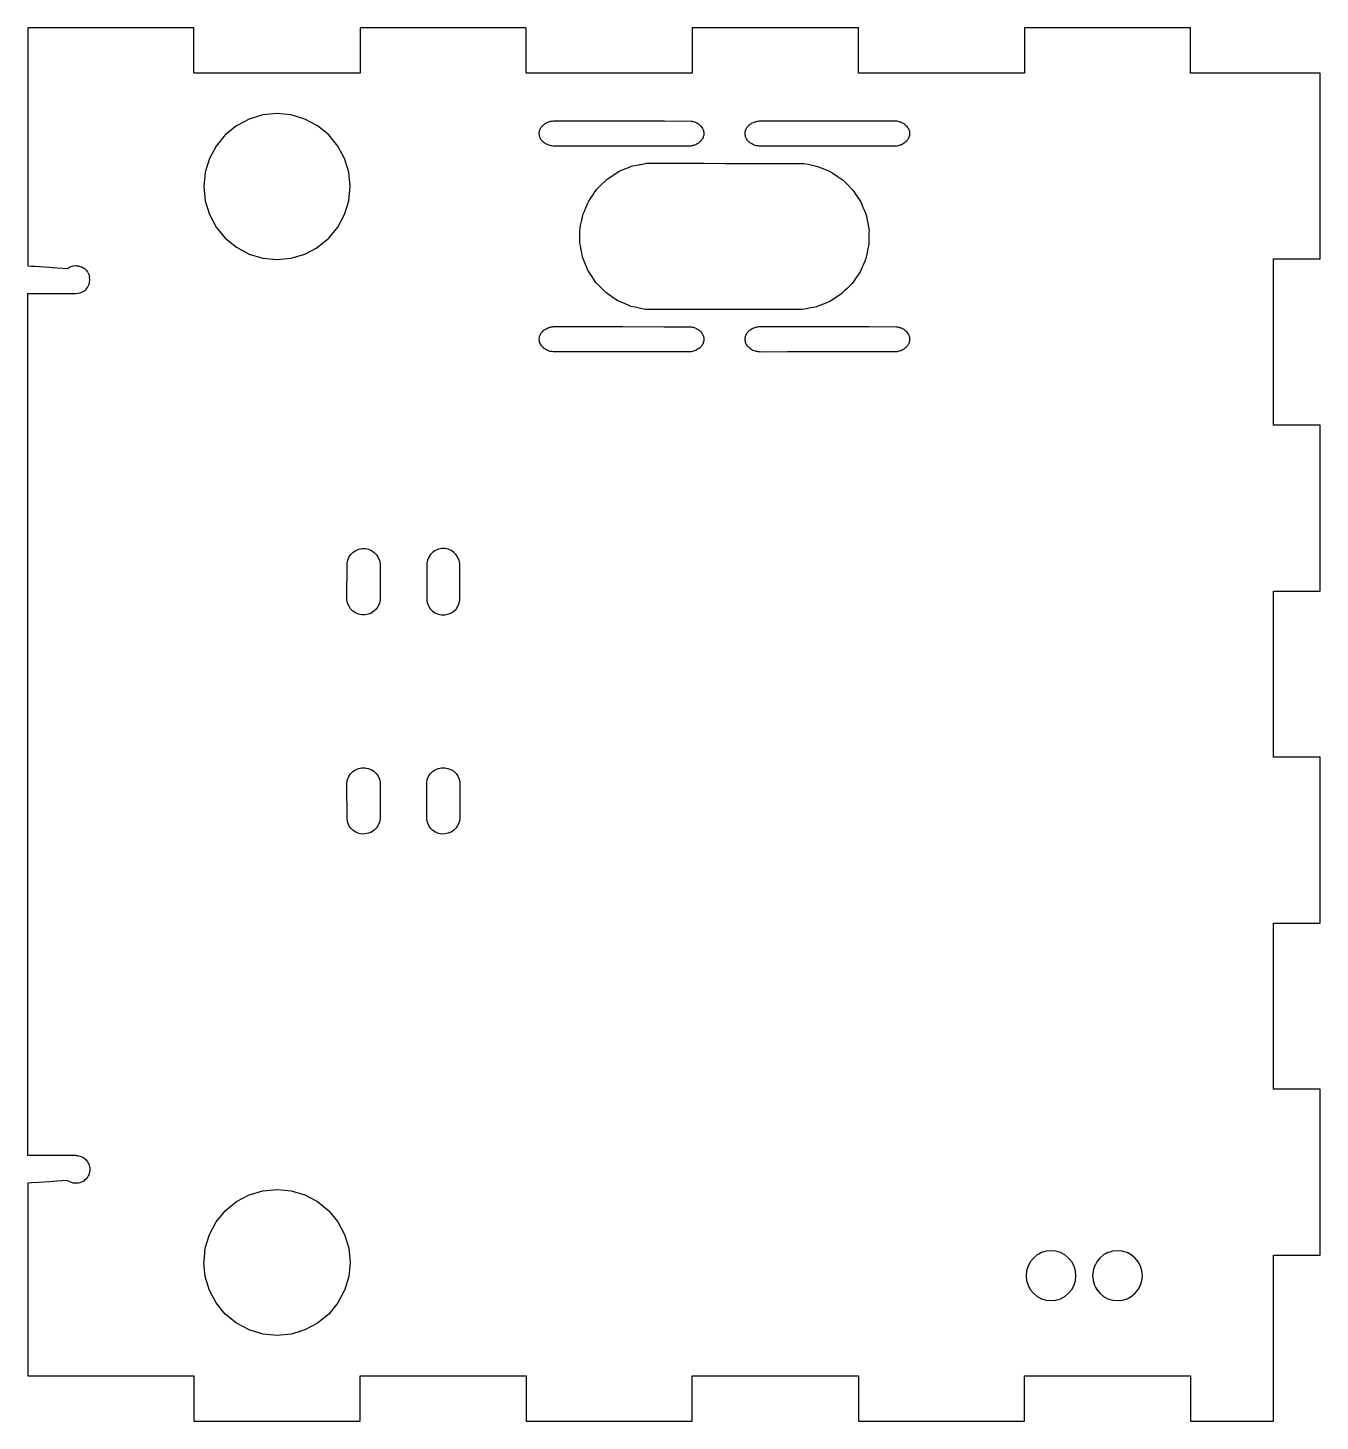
# Model space of a CAD drawing. Header units: millimetres. Extents: x 0 to 195, y 0 to 210.
import ezdxf

# ---------------------------------------------------------------- set-up
doc = ezdxf.new("R2010")
doc.units = ezdxf.units.MM

msp = doc.modelspace()

# ---------------------------------------------------------------- linework, layer by layer
for p, q in [((101.87, 193.9), (101.87, 193.75)), ((132.85, 194.19), (132.85, 194.05)), ((132.85, 194.05), (132.85, 193.95)), ((132.85, 193.95), (132.85, 193.8)), ((101.88, 163.02), (101.87, 162.93)), ((101.87, 162.93), (101.87, 162.78)), ((101.88, 163.17), (101.88, 163.02)), ((132.86, 162.98), (132.86, 162.83)), ((26.68, 24.46), (26.7, 24.6)), ((26.7, 24.6), (26.71, 24.7))]:
    msp.add_line(p, q)
for points in [[(7.35, 40.14), (7.37, 40.15), (7.62, 40.12), (7.78, 40.11), (8.02, 40.04), (8.18, 39.99), (8.39, 39.87), (8.54, 39.79), (8.67, 39.69), (8.86, 39.53), (8.96, 39.4), (9.12, 39.21), (9.23, 39), (9.31, 38.85), (9.36, 38.69), (9.43, 38.46), (9.45, 38.29), (9.47, 38.05), (9.46, 37.88), (9.43, 37.64), (9.38, 37.48), (9.31, 37.24), (9.23, 37.1), (9.12, 36.88), (9.01, 36.75), (8.86, 36.56), (8.67, 36.41), (8.54, 36.3), (8.32, 36.19), (8.18, 36.11), (7.94, 36.04), (7.78, 35.99), (7.54, 35.96), (7.37, 35.95), (7.13, 35.97), (6.96, 35.99), (6.73, 36.06), (6.57, 36.11), (6.35, 36.22), (6.21, 36.3), (6.14, 36.35), (6.1, 36.39), (4.5, 36.27), (3.91, 36.23), (3.41, 36.19), (1.8, 36.08), (0.71, 36), (0.14, 35.96), (0.14, 6.94), (25.14, 6.94), (25.14, 0.14), (50.14, 0.14), (50.14, 6.94), (75.14, 6.94), (75.14, 0.14), (100.14, 0.14), (100.14, 6.94), (125.14, 6.94), (125.14, 0.14), (150.14, 0.14), (150.14, 6.94), (175.14, 6.94), (175.14, 0.14), (187.64, 0.14), (187.64, 25.14), (194.64, 25.14), (194.64, 50.14), (187.64, 50.14), (187.64, 75.14), (194.64, 75.14), (194.64, 100.14), (187.64, 100.14), (187.64, 125.14), (194.64, 125.14), (194.64, 150.14), (187.64, 150.14), (187.64, 175.14), (194.64, 175.14), (194.64, 203.14), (175.14, 203.14), (175.14, 209.94), (150.14, 209.94), (150.14, 203.14), (125.14, 203.14), (125.14, 209.94), (100.14, 209.94), (100.14, 203.14), (75.14, 203.14), (75.14, 209.94), (50.14, 209.94), (50.14, 203.14), (25.14, 203.14), (25.14, 209.94), (0.14, 209.94), (0.14, 174.12), (0.25, 174.12), (0.71, 174.08), (1.17, 174.05), (3.41, 173.89), (3.87, 173.86), (6.1, 173.7), (6.12, 173.71), (6.21, 173.78), (6.27, 173.82), (6.57, 173.98), (6.64, 174), (6.96, 174.1), (7.03, 174.1), (7.37, 174.14), (7.44, 174.13), (7.78, 174.1), (7.85, 174.08), (8.18, 173.98), (8.24, 173.94), (8.54, 173.78), (8.59, 173.74), (8.86, 173.52), (8.9, 173.47), (9.12, 173.2), (9.28, 172.9), (9.31, 172.84), (9.41, 172.51)], [(77.16, 194.45), (77.18, 194.54), (77.25, 194.68), (77.3, 194.77), (77.36, 194.9), (77.41, 194.99), (77.52, 195.1), (77.59, 195.18), (77.67, 195.26), (77.78, 195.37), (77.92, 195.46), (78.01, 195.52), (78.15, 195.61), (78.25, 195.67), (78.41, 195.73), (78.52, 195.77), (78.68, 195.83), (78.8, 195.87), (78.97, 195.89), (79.09, 195.91), (79.27, 195.93), (79.39, 195.95), (83.51, 195.94), (89.69, 195.93), (95.87, 195.92), (95.96, 195.92), (99.99, 195.91), (100.14, 195.87), (100.16, 195.86), (100.27, 195.83), (100.44, 195.78), (100.56, 195.75), (100.71, 195.67), (100.81, 195.62), (100.96, 195.54), (101.06, 195.49), (101.18, 195.38), (101.26, 195.31), (101.38, 195.2), (101.46, 195.13), (101.55, 195), (101.6, 194.92), (101.69, 194.79), (101.74, 194.7), (101.77, 194.61), (101.81, 194.47), (101.85, 194.33), (101.88, 194.24), (101.88, 194.14)], [(108.13, 194.4), (108.15, 194.5), (108.21, 194.63), (108.25, 194.72), (108.32, 194.86), (108.36, 194.95), (108.47, 195.06), (108.54, 195.14), (108.64, 195.26), (108.71, 195.34), (108.85, 195.43), (108.94, 195.49), (109.08, 195.58), (109.17, 195.65), (109.34, 195.71), (109.45, 195.75), (109.61, 195.81), (109.72, 195.85), (109.89, 195.88), (110.01, 195.9), (110.19, 195.93), (110.31, 195.95), (114.43, 195.94), (120.61, 195.93), (125.14, 195.93), (126.79, 195.93), (130.91, 195.92), (131.08, 195.88), (131.19, 195.85), (131.37, 195.8), (131.48, 195.77), (131.58, 195.72), (131.74, 195.65), (131.89, 195.57), (131.99, 195.52), (132.12, 195.42), (132.2, 195.35), (132.32, 195.24), (132.41, 195.17), (132.46, 195.09), (132.55, 194.96), (132.64, 194.83), (132.7, 194.75), (132.74, 194.61), (132.78, 194.52), (132.82, 194.38), (132.85, 194.29), (132.85, 194.19)], [(77.14, 193.73), (77.13, 193.83), (77.11, 193.97), (77.09, 194.07), (77.11, 194.16), (77.14, 194.3), (77.16, 194.45)], [(101.87, 193.75), (101.84, 193.66), (101.79, 193.52), (101.76, 193.43), (101.71, 193.29), (101.65, 193.21), (101.56, 193.08), (101.5, 193), (101.48, 192.98), (101.41, 192.87), (101.28, 192.77), (101.2, 192.7), (101.07, 192.6), (100.99, 192.53), (100.88, 192.48), (100.73, 192.4), (100.63, 192.35), (100.47, 192.28), (100.36, 192.25), (100.19, 192.21), (100.14, 192.2), (100.07, 192.18), (99.9, 192.14), (95.78, 192.13), (93.88, 192.13), (89.6, 192.13), (83.42, 192.12), (79.3, 192.12), (79.18, 192.14), (79, 192.17), (78.88, 192.19), (78.71, 192.22), (78.6, 192.26), (78.44, 192.32), (78.33, 192.37), (78.17, 192.43), (78.08, 192.49), (77.94, 192.59), (77.85, 192.65), (77.71, 192.74), (77.64, 192.82), (77.54, 192.94), (77.47, 193.02), (77.37, 193.14), (77.3, 193.27), (77.26, 193.36), (77.2, 193.5), (77.16, 193.59), (77.14, 193.73)], [(101.88, 194.14), (101.87, 193.99), (101.87, 193.9)], [(132.86, 193.8), (132.83, 193.71), (132.78, 193.57), (132.75, 193.48), (132.71, 193.34), (132.65, 193.25), (132.57, 193.13), (132.51, 193.04), (132.42, 192.91), (132.3, 192.81), (132.22, 192.74), (132.1, 192.63), (132.02, 192.56), (131.86, 192.48), (131.76, 192.43), (131.61, 192.35), (131.51, 192.3), (131.39, 192.27), (131.22, 192.22), (131.11, 192.19), (130.94, 192.15), (126.82, 192.14), (125.14, 192.14), (120.64, 192.13), (116.52, 192.13), (110.34, 192.12), (110.22, 192.13), (110.04, 192.16), (109.92, 192.18), (109.75, 192.2), (109.64, 192.24), (109.47, 192.3), (109.36, 192.34), (109.2, 192.41), (109.11, 192.47), (108.97, 192.56), (108.83, 192.65), (108.74, 192.71), (108.66, 192.79), (108.56, 192.9), (108.48, 192.98), (108.38, 193.1), (108.31, 193.23), (108.27, 193.32), (108.22, 193.41), (108.15, 193.54), (108.13, 193.69), (108.11, 193.78), (108.09, 193.92), (108.07, 194.02), (108.09, 194.16)], [(108.09, 194.16), (108.11, 194.26), (108.13, 194.4)], [(104.71, 167.54), (100.14, 167.54), (93.03, 167.55), (92.61, 167.64), (91.97, 167.78), (91.55, 167.86), (90.91, 168), (90.51, 168.17), (89.92, 168.42), (89.32, 168.68), (88.92, 168.85), (88.56, 169.09), (88.02, 169.46), (87.67, 169.71), (87.13, 170.07), (86.68, 170.54), (86.07, 171.16), (85.61, 171.62), (85.26, 172.17), (85.02, 172.53), (84.79, 172.89), (84.43, 173.44), (84.27, 173.84), (84.09, 174.29), (84.08, 174.31), (84.03, 174.44), (83.78, 175.05), (83.62, 175.45), (83.5, 176.09), (83.42, 176.51), (83.3, 177.15), (83.22, 177.58), (83.23, 178.23), (83.24, 178.66), (83.24, 179.31), (83.25, 179.74), (83.34, 180.17), (83.47, 180.8), (83.6, 181.44), (83.69, 181.86), (83.95, 182.46), (84.12, 182.86), (84.37, 183.46), (84.55, 183.86), (84.91, 184.39), (85.16, 184.75), (85.4, 185.11), (85.77, 185.65), (86.23, 186.1), (86.54, 186.4), (87.01, 186.86), (87.32, 187.16), (87.86, 187.52), (88.22, 187.75), (88.77, 188.11), (89.13, 188.34), (89.73, 188.59), (90.14, 188.75), (90.54, 188.91), (91.14, 189.15), (91.78, 189.27), (92.21, 189.35), (92.37, 189.38), (92.85, 189.47), (93.27, 189.55), (100.14, 189.55), (100.37, 189.55), (101.92, 189.55), (105.11, 189.54), (109.84, 189.54), (116.94, 189.53), (117.58, 189.4), (118, 189.31), (118.64, 189.17), (119.06, 189.08), (119.66, 188.83), (120.06, 188.66), (120.65, 188.4), (121.05, 188.23), (121.59, 187.87), (121.95, 187.62), (122.84, 187.01), (123.3, 186.54), (123.6, 186.24), (124.05, 185.77), (124.36, 185.46), (124.71, 184.91), (124.95, 184.55), (125.14, 184.26), (125.19, 184.19), (125.54, 183.64), (125.78, 183.04), (125.95, 182.64), (126.19, 182.04), (126.35, 181.63), (126.43, 181.21), (126.55, 180.57), (126.67, 179.93), (126.75, 179.5), (126.74, 179.07), (126.74, 178.42), (126.73, 177.99), (126.73, 177.34), (126.59, 176.7), (126.41, 175.85), (126.28, 175.22), (126.11, 174.82), (125.85, 174.22), (125.68, 173.82), (125.43, 173.22), (125.18, 172.87), (125.14, 172.8), (124.82, 172.33), (124.45, 171.79), (124.2, 171.43), (123.89, 171.13), (123.43, 170.68), (123.12, 170.37), (122.66, 169.92), (122.29, 169.68), (121.75, 169.33), (121.39, 169.09), (120.84, 168.73), (120.24, 168.49), (119.84, 168.33), (119.43, 168.17), (118.83, 167.93), (118.4, 167.85), (117.76, 167.73), (117.34, 167.65), (116.7, 167.53), (109.6, 167.53), (104.87, 167.54), (104.71, 167.54)], [(9.43, 171.63), (9.47, 171.97), (9.47, 172.04), (9.44, 172.38), (9.43, 172.45), (9.41, 172.51)], [(7.35, 40.14), (7.32, 40.15), (0.14, 40.15), (0.14, 169.94), (4.88, 169.94), (7.32, 169.94), (7.37, 169.94), (7.71, 169.97), (7.78, 169.98), (8.11, 170.08), (8.18, 170.1), (8.48, 170.26), (8.54, 170.29), (8.59, 170.33), (8.86, 170.55), (8.9, 170.61), (9.12, 170.87), (9.28, 171.17), (9.31, 171.23), (9.41, 171.56), (9.43, 171.63)], [(77.11, 162.98), (77.1, 163.08), (77.12, 163.22), (77.14, 163.32), (77.16, 163.46), (77.18, 163.56), (77.25, 163.69), (77.3, 163.78), (77.36, 163.91), (77.41, 164), (77.52, 164.12), (77.59, 164.19), (77.7, 164.31), (77.77, 164.39), (77.86, 164.45), (78.01, 164.54), (78.15, 164.63), (78.24, 164.69), (78.41, 164.75), (78.52, 164.79), (78.68, 164.85), (78.79, 164.89), (78.91, 164.9), (78.94, 164.91), (79.09, 164.93), (79.26, 164.95), (79.38, 164.97)], [(79.38, 164.97), (85.56, 164.96), (89.68, 164.95), (95.86, 164.94), (99.98, 164.93), (100.15, 164.88), (100.27, 164.85), (100.44, 164.81), (100.55, 164.78), (100.7, 164.7), (100.8, 164.64), (100.95, 164.56), (101.05, 164.51), (101.17, 164.41), (101.26, 164.33), (101.38, 164.23), (101.46, 164.16), (101.52, 164.07), (101.6, 163.94), (101.68, 163.82), (101.74, 163.73), (101.78, 163.59), (101.81, 163.5), (101.84, 163.4), (101.88, 163.26), (101.88, 163.17)], [(108.14, 163.5), (108.21, 163.64), (108.25, 163.73), (108.31, 163.86), (108.36, 163.95), (108.46, 164.07), (108.53, 164.15), (108.64, 164.27), (108.71, 164.35), (108.84, 164.44), (108.94, 164.5), (109.03, 164.56), (109.16, 164.66), (109.33, 164.72), (109.43, 164.76), (109.6, 164.83), (109.71, 164.87), (109.88, 164.9), (110, 164.92), (110.18, 164.95), (110.29, 164.97), (116.47, 164.96), (120.6, 164.95), (125.14, 164.95), (126.78, 164.95), (130.9, 164.94), (131.01, 164.91), (131.18, 164.87), (131.35, 164.83), (131.47, 164.8), (131.62, 164.72), (131.73, 164.67), (131.88, 164.6), (131.98, 164.55), (132.11, 164.44), (132.19, 164.37), (132.32, 164.27), (132.4, 164.2), (132.49, 164.07), (132.55, 163.99), (132.61, 163.91), (132.7, 163.78), (132.74, 163.64), (132.78, 163.55), (132.82, 163.41), (132.85, 163.32), (132.85, 163.22)], [(77.14, 162.75), (77.13, 162.84), (77.11, 162.98)], [(101.87, 162.78), (101.84, 162.69), (101.79, 162.55), (101.76, 162.46), (101.71, 162.32), (101.65, 162.23), (101.57, 162.11), (101.51, 162.02), (101.42, 161.9), (101.33, 161.83), (101.21, 161.73), (101.12, 161.66), (101, 161.55), (100.89, 161.5), (100.74, 161.43), (100.64, 161.38), (100.49, 161.3), (100.37, 161.27), (100.2, 161.23), (100.14, 161.22), (100.08, 161.2), (99.91, 161.16), (93.73, 161.15), (89.61, 161.15), (85.49, 161.14), (79.31, 161.14), (79.19, 161.16), (79.02, 161.19), (78.9, 161.21), (78.72, 161.23), (78.61, 161.28), (78.34, 161.38), (78.18, 161.45), (78.04, 161.54), (77.95, 161.6), (77.86, 161.66), (77.72, 161.76), (77.65, 161.84), (77.55, 161.95), (77.44, 162.07), (77.41, 162.12), (77.39, 162.13), (77.38, 162.15), (77.31, 162.29), (77.27, 162.38), (77.23, 162.47), (77.16, 162.6), (77.14, 162.75)], [(108.09, 162.93), (108.08, 163.03), (108.1, 163.17), (108.11, 163.27)], [(108.13, 162.69), (108.12, 162.79), (108.09, 162.93)], [(108.11, 163.27), (108.13, 163.41), (108.14, 163.5)], [(124.78, 161.16), (120.66, 161.15), (114.48, 161.14), (110.36, 161.13), (110.24, 161.15), (110.06, 161.18), (109.94, 161.19), (109.76, 161.22), (109.65, 161.26), (109.49, 161.32), (109.32, 161.38), (109.22, 161.42), (109.12, 161.48), (108.98, 161.57), (108.89, 161.63), (108.75, 161.72), (108.68, 161.8), (108.57, 161.91), (108.46, 162.03), (108.39, 162.1), (108.32, 162.24), (108.27, 162.33), (108.2, 162.46), (108.16, 162.55), (108.13, 162.69)], [(132.86, 162.83), (132.83, 162.74), (132.79, 162.6), (132.76, 162.51), (132.72, 162.37), (132.66, 162.28), (132.58, 162.15), (132.52, 162.07), (132.44, 161.94), (132.35, 161.87), (132.23, 161.76), (132.15, 161.69), (132.03, 161.59), (131.93, 161.53), (131.78, 161.46), (131.68, 161.4), (131.53, 161.32), (131.24, 161.25), (131.13, 161.22), (130.96, 161.17), (125.14, 161.16), (124.78, 161.16)], [(132.85, 163.22), (132.86, 163.07), (132.86, 162.98)], [(50.88, 98.53), (51.36, 98.44), (51.82, 98.26), (52.23, 97.99), (52.58, 97.65), (52.85, 97.24), (53.05, 96.79), (53.15, 96.31), (53.15, 90.82), (53.06, 90.34), (52.88, 89.89), (52.61, 89.48), (52.27, 89.13), (51.87, 88.85), (51.41, 88.66), (50.93, 88.56), (50.44, 88.55), (49.96, 88.64), (49.51, 88.82), (49.1, 89.09), (48.75, 89.43), (48.47, 89.84), (48.28, 90.29), (48.18, 90.77), (48.17, 96.26), (48.26, 96.74), (48.45, 97.2), (48.71, 97.61), (49.06, 97.96), (49.46, 98.23), (49.91, 98.43), (50.39, 98.53), (50.88, 98.53)], [(62.88, 98.53), (63.36, 98.44), (63.82, 98.26), (64.23, 97.99), (64.58, 97.65), (64.85, 97.24), (65.05, 96.79), (65.15, 96.31), (65.15, 96.29), (65.15, 90.82), (65.06, 90.34), (64.88, 89.89), (64.61, 89.48), (64.27, 89.13), (63.87, 88.85), (63.41, 88.66), (62.93, 88.56), (62.44, 88.55), (61.96, 88.64), (61.51, 88.82), (61.1, 89.09), (60.74, 89.44), (60.47, 89.84), (60.28, 90.29), (60.18, 90.77), (60.17, 96.26), (60.26, 96.74), (60.45, 97.2), (60.71, 97.61), (61.06, 97.96), (61.46, 98.23), (61.91, 98.43), (62.39, 98.53), (62.88, 98.53)], [(26.71, 24.7), (26.72, 24.82), (26.85, 26.19), (27.48, 28.25), (28.04, 29.3), (28.5, 30.15), (29.43, 31.3), (29.86, 31.82), (31.53, 33.19), (33.43, 34.2), (35.5, 34.83), (37.64, 35.04), (39.79, 34.83), (41.85, 34.2), (43.75, 33.19), (45.42, 31.82), (46.79, 30.15), (47.8, 28.25), (48.43, 26.19), (48.59, 24.59), (48.64, 24.04), (48.43, 21.9), (47.8, 19.83), (47.77, 19.77), (46.79, 17.93), (45.42, 16.26), (43.75, 14.9), (41.85, 13.88), (41.05, 13.64), (41, 13.62), (40.97, 13.61), (40.91, 13.59), (40.87, 13.58), (40.81, 13.56), (40.76, 13.55), (39.79, 13.25), (37.64, 13.04), (35.5, 13.25), (33.43, 13.88), (31.53, 14.9), (29.86, 16.26), (28.5, 17.93), (27.48, 19.83), (26.85, 21.9), (26.64, 24.04), (26.65, 24.09), (26.66, 24.2), (26.67, 24.36), (26.68, 24.46)]]:
    msp.add_lwpolyline(points)
for points in [[(26.64, 186.04), (26.85, 183.9), (27.48, 181.83), (28.5, 179.93), (29.86, 178.26), (31.53, 176.9), (33.43, 175.88), (35.5, 175.25), (37.64, 175.04), (39.79, 175.25), (41.85, 175.88), (43.52, 176.77), (43.54, 176.78), (43.75, 176.9), (45.42, 178.26), (46.79, 179.93), (47.8, 181.83), (48.43, 183.9), (48.64, 186.04), (48.43, 188.19), (47.8, 190.25), (47.16, 191.45), (47.15, 191.47), (46.79, 192.15), (45.42, 193.82), (43.75, 195.19), (41.85, 196.2), (39.79, 196.83), (37.64, 197.04), (35.5, 196.83), (33.43, 196.2), (31.53, 195.19), (29.86, 193.82), (28.5, 192.15), (27.48, 190.25), (26.85, 188.19)], [(50.44, 131.53), (50.93, 131.53), (51.41, 131.43), (51.87, 131.23), (52.27, 130.96), (52.61, 130.61), (52.88, 130.2), (53.06, 129.74), (53.15, 129.26), (53.15, 123.77), (53.05, 123.29), (52.85, 122.84), (52.58, 122.43), (52.23, 122.09), (51.82, 121.82), (51.36, 121.64), (50.88, 121.55), (50.39, 121.56), (49.91, 121.66), (49.46, 121.85), (49.06, 122.13), (48.71, 122.48), (48.45, 122.89), (48.26, 123.34), (48.17, 123.82), (48.17, 123.98), (48.18, 129.31), (48.28, 129.79), (48.47, 130.24), (48.75, 130.65), (49.1, 130.99), (49.51, 131.26), (49.96, 131.44)], [(64.61, 130.61), (64.27, 130.96), (63.87, 131.23), (63.41, 131.43), (62.93, 131.53), (62.44, 131.53), (61.96, 131.44), (61.51, 131.26), (61.1, 130.99), (60.75, 130.65), (60.47, 130.24), (60.28, 129.79), (60.18, 129.31), (60.17, 123.82), (60.26, 123.34), (60.45, 122.89), (60.71, 122.48), (61.06, 122.13), (61.46, 121.85), (61.91, 121.66), (62.39, 121.56), (62.88, 121.55), (63.36, 121.64), (63.82, 121.82), (64.23, 122.09), (64.58, 122.43), (64.85, 122.84), (65.05, 123.29), (65.15, 123.77), (65.15, 123.85), (65.15, 129.26), (65.06, 129.74), (64.88, 130.2)], [(150.46, 22.77), (150.39, 22.04), (150.46, 21.31), (150.68, 20.61), (151.02, 19.96), (151.49, 19.39), (152.06, 18.92), (152.46, 18.71), (152.71, 18.58), (153.41, 18.36), (154.14, 18.29), (154.87, 18.36), (155.58, 18.58), (156.22, 18.92), (156.79, 19.39), (157.26, 19.96), (157.61, 20.61), (157.82, 21.31), (157.89, 22.04), (157.82, 22.77), (157.61, 23.48), (157.26, 24.12), (156.79, 24.69), (156.22, 25.16), (155.58, 25.51), (154.87, 25.72), (154.14, 25.79), (153.41, 25.72), (152.71, 25.51), (152.3, 25.29), (152.06, 25.16), (151.49, 24.69), (151.02, 24.12), (150.68, 23.48)], [(164.87, 25.72), (164.14, 25.79), (163.41, 25.72), (162.97, 25.59), (162.71, 25.51), (162.46, 25.38), (162.06, 25.16), (161.49, 24.69), (161.02, 24.12), (160.81, 23.72), (160.68, 23.48), (160.46, 22.77), (160.39, 22.04), (160.46, 21.31), (160.68, 20.61), (160.89, 20.2), (161.02, 19.96), (161.49, 19.39), (162.06, 18.92), (162.71, 18.58), (163.41, 18.36), (164.14, 18.29), (164.87, 18.36), (165.58, 18.58), (166.22, 18.92), (166.79, 19.39), (167.26, 19.96), (167.61, 20.61), (167.82, 21.31), (167.89, 22.04), (167.82, 22.77), (167.61, 23.48), (167.26, 24.12), (166.79, 24.69), (166.22, 25.16), (165.58, 25.51), (165.14, 25.64)]]:
    msp.add_lwpolyline(points, close=True)

doc.saveas('drawing.dxf')
